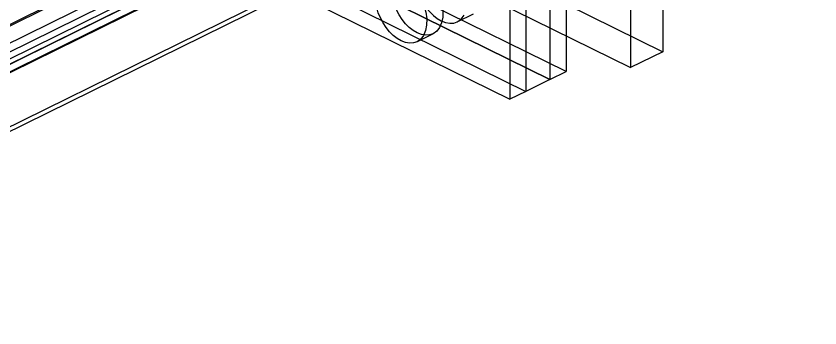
# Model space of a CAD drawing. Header units: millimetres. Extents: x 8 to 412, y 8 to 289.
# Drawn here: x 145.7 to 197.8, y 181.7 to 201.9 of the extents above; entities that cross this region are included whole.
import ezdxf

# ---------------------------------------------------------------- set-up
doc = ezdxf.new("R2010")
doc.units = ezdxf.units.MM
doc.layers.add('HIDDEN', color=8, linetype='Continuous')
doc.layers.add('OUTLINE', color=7, linetype='Continuous')

msp = doc.modelspace()

# ---------------------------------------------------------------- linework, layer by layer
at = {"layer": 'HIDDEN'}
for points in [[(210.895, 230.557), (111.664, 181.698)], [(179.716, 218.265), (127.619, 192.614)], [(182.693, 217.956), (129.421, 191.727)], [(177.209, 216.928), (127.724, 192.563)], [(182.327, 216.979), (128.011, 190.236)], [(185.565, 217.185), (185.565, 198.542)], [(179.716, 215.693), (130.1, 191.264)], [(177.209, 214.806), (127.593, 190.377)], [(181.381, 213.71), (181.381, 200.602)], [(180.342, 213.199), (180.342, 197.77)], [(180.342, 213.199), (180.342, 197.77)], [(178.776, 212.428), (178.776, 196.999)], [(178.776, 212.428), (178.776, 196.999)], [(177.738, 211.917), (177.738, 196.488)], [(172.248, 205.741), (172.06, 205.617), (171.901, 205.446), (171.775, 205.231), (171.685, 204.978), (171.634, 204.694), (171.621, 204.383), (171.649, 204.055), (171.715, 203.716), (171.818, 203.375), (171.957, 203.039), (172.127, 202.718), (172.325, 202.418), (172.546, 202.146), (172.785, 201.91), (173.035, 201.714), (173.292, 201.563)], [(171.725, 200.792), (171.468, 200.942), (171.218, 201.138), (170.979, 201.375), (170.758, 201.646), (170.56, 201.947), (170.39, 202.268), (170.252, 202.603), (170.148, 202.944), (170.082, 203.283), (170.054, 203.612), (170.067, 203.922), (170.119, 204.207), (170.208, 204.46), (170.334, 204.674), (170.493, 204.845), (170.681, 204.969)], [(170.681, 204.969), (170.956, 205.054), (171.26, 205.054), (171.582, 204.969), (171.91, 204.803), (172.23, 204.561), (172.531, 204.254), (172.801, 203.893), (173.03, 203.491), (173.209, 203.065), (173.33, 202.631), (173.39, 202.205), (173.386, 201.804), (173.318, 201.443), (173.189, 201.136), (173.004, 200.894), (172.769, 200.728)], [(170.687, 200.281), (170.43, 200.431), (170.18, 200.627), (169.941, 200.864), (169.72, 201.135), (169.522, 201.435), (169.352, 201.757), (169.214, 202.092), (169.11, 202.433), (169.044, 202.772), (169.016, 203.101), (169.029, 203.411), (169.08, 203.696), (169.17, 203.949), (169.296, 204.163), (169.455, 204.334), (169.643, 204.458)], [(169.643, 204.458), (169.918, 204.543), (170.222, 204.543), (170.544, 204.458), (170.872, 204.291), (171.192, 204.05), (171.493, 203.743), (171.763, 203.382), (171.992, 202.98), (172.171, 202.554), (172.292, 202.12), (172.352, 201.694), (172.348, 201.293), (172.28, 200.932), (172.151, 200.625), (171.966, 200.383), (171.731, 200.217)], [(174.336, 201.5), (175.374, 202.011)], [(174.336, 201.5), (174.579, 201.674), (174.769, 201.93)], [(173.292, 201.563), (173.572, 201.454), (173.845, 201.407), (174.102, 201.422), (174.336, 201.5)], [(172.769, 200.728), (172.535, 200.651), (172.278, 200.635), (172.006, 200.683), (171.725, 200.792)], [(172.769, 200.728), (171.731, 200.217)], [(171.731, 200.217), (171.497, 200.139), (171.24, 200.124), (170.968, 200.172), (170.687, 200.281)]]:
    msp.add_lwpolyline(points, dxfattribs=at)
at = {"layer": 'OUTLINE'}
for points in [[(187.654, 214.999), (187.654, 199.57)], [(159.98, 207.352), (140.322, 197.673)], [(181.381, 198.281), (163.623, 207.024)], [(162.585, 206.513), (180.342, 197.77)], [(180.342, 197.77), (162.585, 206.513)], [(159.98, 205.424), (141.019, 196.088)], [(161.018, 205.742), (178.776, 196.999)], [(161.018, 205.742), (178.776, 196.999)], [(175.12, 205.742), (187.654, 199.57)], [(159.98, 205.231), (177.738, 196.488)], [(173.031, 204.713), (185.565, 198.542)], [(163.336, 203.578), (136.189, 190.212)], [(163.636, 203.431), (136.189, 189.917)], [(181.381, 200.602), (181.381, 198.281)], [(187.654, 199.57), (185.565, 198.542)], [(180.342, 197.77), (181.381, 198.281)], [(180.342, 197.77), (178.776, 196.999)], [(178.776, 196.999), (177.738, 196.488)]]:
    msp.add_lwpolyline(points, dxfattribs=at)

doc.saveas('drawing.dxf')
